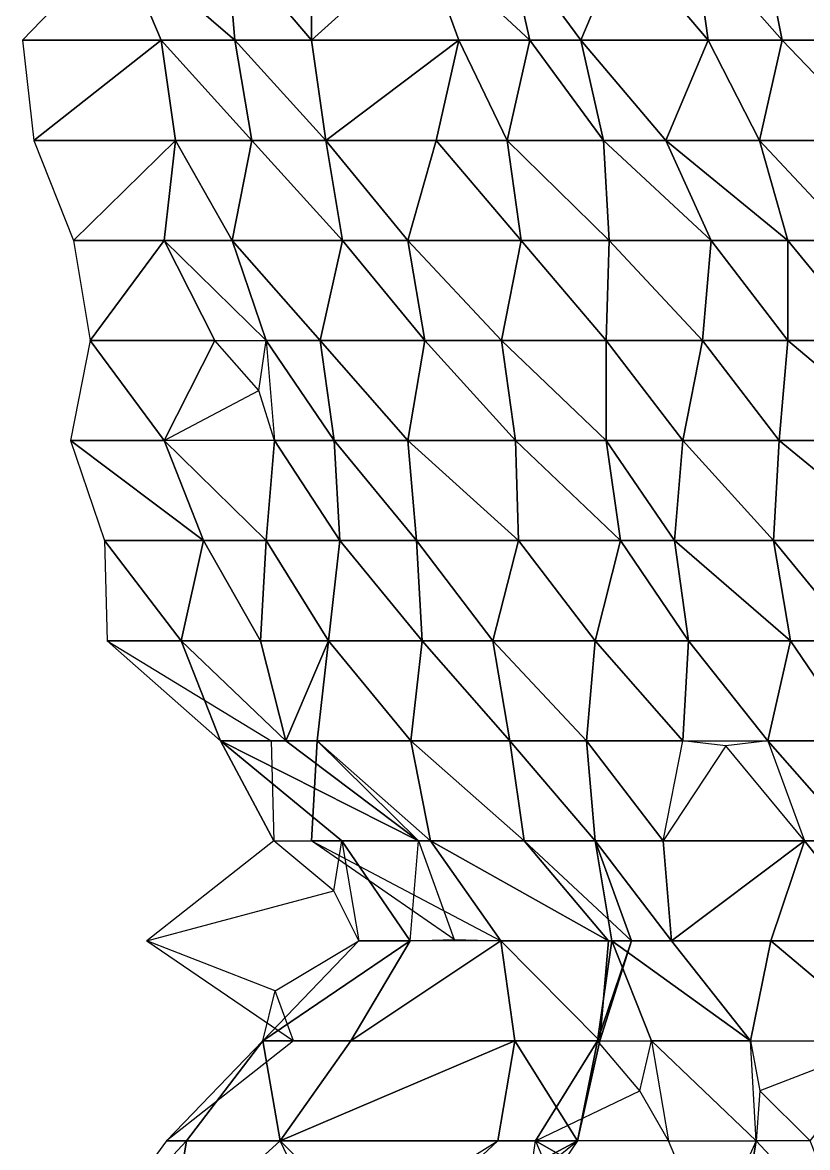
# Model space of a CAD drawing. Header units: metres. Extents: x -317 to 276, y -240 to 234.
# Drawn here: x -316.3 to -269.2, y -36.4 to 31.1 of the extents above; entities that cross this region are included whole.
import ezdxf

# ---------------------------------------------------------------- set-up
doc = ezdxf.new("R2010")
doc.units = ezdxf.units.M

msp = doc.modelspace()

# ---------------------------------------------------------------- linework, layer by layer
for points in [[(-310.50427, 36, -410.82538), (-316.2774, 30, -408.87802), (-307.96616, 30, -406.17935), (-307.96606, 30.0001, -406.17926)], [(-310.50427, 36, -410.82538), (-303.5467, 30, -410.60458), (-304.05432, 36, -411.53378), (-304.05423, 36.0001, -411.5337)], [(-310.50427, 36, -410.82538), (-307.96616, 30, -406.17935), (-303.5467, 30, -410.60458), (-303.5466, 30.0001, -410.6045)], [(-304.05432, 36, -411.53378), (-298.95804, 30, -414.72006), (-298.95804, 36, -414.72006), (-298.95795, 36.0001, -414.71997)], [(-304.05432, 36, -411.53378), (-303.5467, 30, -410.60458), (-298.95804, 30, -414.72006), (-298.95795, 30.0001, -414.71997)], [(-298.95804, 30, -414.72006), (-290.13916, 30, -411.0922), (-292.33887, 36, -415.11874), (-292.33878, 36.0001, -415.11865)], [(-298.95804, 30, -414.72006), (-292.33887, 36, -415.11874), (-298.95804, 36, -414.72006), (-298.95795, 36.0001, -414.71997)], [(-292.33887, 36, -415.11874), (-285.88892, 30, -415.82715), (-287.24258, 36, -418.30502), (-287.2425, 36.0001, -418.30493)], [(-292.33887, 36, -415.11874), (-290.13916, 30, -411.0922), (-285.88892, 30, -415.82715), (-285.88882, 30.0001, -415.82706)], [(-287.24258, 36, -418.30502), (-282.82312, 30, -422.73026), (-280.285, 36, -418.08423), (-280.2849, 36.0001, -418.08414)], [(-287.24258, 36, -418.30502), (-285.88892, 30, -415.82715), (-282.82312, 30, -422.73026), (-282.82303, 30.0001, -422.73016)], [(-280.285, 36, -418.08423), (-282.82312, 30, -422.73026), (-275.18872, 30, -421.27054), (-275.18863, 30.0001, -421.27045)], [(-280.285, 36, -418.08423), (-275.18872, 30, -421.27054), (-276.03476, 36, -422.8192), (-276.03467, 36.0001, -422.81912)], [(-276.03476, 36, -422.8192), (-270.76926, 30, -425.69574), (-271.95374, 36, -427.8639), (-271.95364, 36.0001, -427.8638)], [(-276.03476, 36, -422.8192), (-275.18872, 30, -421.27054), (-270.76926, 30, -425.69574), (-270.76917, 30.0001, -425.69565)], [(-271.95374, 36, -427.8639), (-266.85742, 30, -431.0502), (-268.21112, 36, -433.52808), (-268.21103, 36.0001, -433.52798)], [(-271.95374, 36, -427.8639), (-270.76926, 30, -425.69574), (-266.85742, 30, -431.0502), (-266.85733, 30.0001, -431.0501)], [(-315.60056, 24, -407.6391), (-307.96616, 30, -406.17935), (-316.2774, 30, -408.87802), (-316.2773, 30.0001, -408.87793)], [(-315.60056, 24, -407.6391), (-307.1201, 24, -404.63068), (-307.96616, 30, -406.17935), (-307.96606, 30.0001, -406.17926)], [(-307.96616, 30, -406.17935), (-302.53143, 24, -408.7462), (-303.5467, 30, -410.60458), (-303.5466, 30.0001, -410.6045)], [(-307.96616, 30, -406.17935), (-307.1201, 24, -404.63068), (-302.53143, 24, -408.7462), (-302.53134, 24.0001, -408.7461)], [(-303.5467, 30, -410.60458), (-298.112, 24, -413.1714), (-298.95804, 30, -414.72006), (-298.95795, 30.0001, -414.71997)], [(-303.5467, 30, -410.60458), (-302.53143, 24, -408.7462), (-298.112, 24, -413.1714), (-298.1119, 24.0001, -413.1713)], [(-298.112, 24, -413.1714), (-290.13916, 30, -411.0922), (-298.95804, 30, -414.72006), (-298.95795, 30.0001, -414.71997)], [(-298.112, 24, -413.1714), (-291.49283, 24, -413.57007), (-290.13916, 30, -411.0922), (-290.13907, 30.0001, -411.0921)], [(-290.13916, 30, -411.0922), (-291.49283, 24, -413.57007), (-287.24258, 24, -418.30502), (-287.2425, 24.0001, -418.30493)], [(-290.13916, 30, -411.0922), (-287.24258, 24, -418.30502), (-285.88892, 30, -415.82715), (-285.88882, 30.0001, -415.82706)], [(-285.88892, 30, -415.82715), (-287.24258, 24, -418.30502), (-281.46945, 24, -420.25238), (-281.46936, 24.0001, -420.2523)], [(-285.88892, 30, -415.82715), (-281.46945, 24, -420.25238), (-282.82312, 30, -422.73026), (-282.82303, 30.0001, -422.73016)], [(-282.82312, 30, -422.73026), (-277.72684, 24, -425.91656), (-275.18872, 30, -421.27054), (-275.18863, 30.0001, -421.27045)], [(-282.82312, 30, -422.73026), (-281.46945, 24, -420.25238), (-277.72684, 24, -425.91656), (-277.72675, 24.0001, -425.91647)], [(-275.18872, 30, -421.27054), (-277.72684, 24, -425.91656), (-272.12292, 24, -428.17365), (-272.12283, 24.0001, -428.17355)], [(-275.18872, 30, -421.27054), (-272.12292, 24, -428.17365), (-270.76926, 30, -425.69574), (-270.76917, 30.0001, -425.69565)], [(-270.76926, 30, -425.69574), (-272.12292, 24, -428.17365), (-264.99612, 24, -427.6431), (-264.99603, 24.0001, -427.643)], [(-270.76926, 30, -425.69574), (-264.99612, 24, -427.6431), (-266.85742, 30, -431.0502), (-266.85733, 30.0001, -431.0501)], [(-313.23163, 18, -403.3028), (-307.1201, 24, -404.63068), (-315.60056, 24, -407.6391), (-315.60046, 24.0001, -407.639)], [(-313.23163, 18, -403.3028), (-307.79694, 18, -405.86963), (-307.1201, 24, -404.63068), (-307.12, 24.0001, -404.63058)], [(-307.1201, 24, -404.63068), (-307.79694, 18, -405.86963), (-303.7159, 18, -410.9143), (-303.71582, 18.0001, -410.9142)], [(-307.1201, 24, -404.63068), (-303.7159, 18, -410.9143), (-302.53143, 24, -408.7462), (-302.53134, 24.0001, -408.7461)], [(-302.53143, 24, -408.7462), (-303.7159, 18, -410.9143), (-297.09674, 18, -411.313), (-297.09665, 18.0001, -411.3129)], [(-302.53143, 24, -408.7462), (-297.09674, 18, -411.313), (-298.112, 24, -413.1714), (-298.1119, 24.0001, -413.1713)], [(-298.112, 24, -413.1714), (-293.1849, 18, -416.66742), (-291.49283, 24, -413.57007), (-291.49274, 24.0001, -413.56998)], [(-298.112, 24, -413.1714), (-297.09674, 18, -411.313), (-293.1849, 18, -416.66742), (-293.1848, 18.0001, -416.66733)], [(-291.49283, 24, -413.57007), (-293.1849, 18, -416.66742), (-286.39655, 18, -416.75635), (-286.39645, 18.0001, -416.75626)], [(-291.49283, 24, -413.57007), (-286.39655, 18, -416.75635), (-287.24258, 24, -418.30502), (-287.2425, 24.0001, -418.30493)], [(-287.24258, 24, -418.30502), (-281.13104, 18, -419.6329), (-281.46945, 24, -420.25238), (-281.46936, 24.0001, -420.2523)], [(-287.24258, 24, -418.30502), (-286.39655, 18, -416.75635), (-281.13104, 18, -419.6329), (-281.13095, 18.0001, -419.6328)], [(-281.46945, 24, -420.25238), (-275.0195, 18, -420.9608), (-277.72684, 24, -425.91656), (-277.72675, 24.0001, -425.91647)], [(-281.46945, 24, -420.25238), (-281.13104, 18, -419.6329), (-275.0195, 18, -420.9608), (-275.0194, 18.0001, -420.9607)], [(-277.72684, 24, -425.91656), (-270.43085, 18, -425.0763), (-272.12292, 24, -428.17365), (-272.12283, 24.0001, -428.17355)], [(-277.72684, 24, -425.91656), (-275.0195, 18, -420.9608), (-270.43085, 18, -425.0763), (-270.43076, 18.0001, -425.0762)], [(-272.12292, 24, -428.17365), (-266.519, 18, -430.43073), (-264.99612, 24, -427.6431), (-264.99603, 24.0001, -427.643)], [(-272.12292, 24, -428.17365), (-270.43085, 18, -425.0763), (-266.519, 18, -430.43073), (-266.51892, 18.0001, -430.43063)], [(-307.79694, 18, -405.86963), (-313.23163, 18, -403.3028), (-312.21637, 12, -401.4444), (-312.21628, 12.0001, -401.4443)], [(-307.79694, 18, -405.86963), (-312.21637, 12, -401.4444), (-304.75116, 12, -400.29437), (-304.75107, 12.0001, -400.29428)], [(-301.6854, 12, -407.1975), (-303.7159, 18, -410.9143), (-307.79694, 18, -405.86963), (-307.79684, 18.0001, -405.86954)], [(-301.6854, 12, -407.1975), (-307.79694, 18, -405.86963), (-304.75116, 12, -400.29437), (-304.75107, 12.0001, -400.29428)], [(-303.7159, 18, -410.9143), (-298.4504, 12, -413.79086), (-297.09674, 18, -411.313), (-297.09665, 18.0001, -411.3129)], [(-303.7159, 18, -410.9143), (-301.6854, 12, -407.1975), (-298.4504, 12, -413.79086), (-298.45032, 12.0001, -413.79077)], [(-297.09674, 18, -411.313), (-298.4504, 12, -413.79086), (-292.16965, 12, -414.80902), (-292.16956, 12.0001, -414.80893)], [(-297.09674, 18, -411.313), (-292.16965, 12, -414.80902), (-293.1849, 18, -416.66742), (-293.1848, 18.0001, -416.66733)], [(-293.1849, 18, -416.66742), (-287.581, 12, -418.9245), (-286.39655, 18, -416.75635), (-286.39645, 18.0001, -416.75626)], [(-293.1849, 18, -416.66742), (-292.16965, 12, -414.80902), (-287.581, 12, -418.9245), (-287.5809, 12.0001, -418.9244)], [(-286.39655, 18, -416.75635), (-287.581, 12, -418.9245), (-281.30023, 12, -419.94266), (-281.30014, 12.0001, -419.94257)], [(-286.39655, 18, -416.75635), (-281.30023, 12, -419.94266), (-281.13104, 18, -419.6329), (-281.13095, 18.0001, -419.6328)], [(-281.13104, 18, -419.6329), (-281.30023, 12, -419.94266), (-275.52713, 12, -421.88998), (-275.52704, 12.0001, -421.8899)], [(-281.13104, 18, -419.6329), (-275.52713, 12, -421.88998), (-275.0195, 18, -420.9608), (-275.0194, 18.0001, -420.9607)], [(-275.0195, 18, -420.9608), (-275.52713, 12, -421.88998), (-270.43085, 12, -425.0763), (-270.43076, 12.0001, -425.0762)], [(-275.0195, 18, -420.9608), (-270.43085, 12, -425.0763), (-270.43085, 18, -425.0763), (-270.43076, 18.0001, -425.0762)], [(-270.43085, 18, -425.0763), (-265.50375, 12, -428.5723), (-266.519, 18, -430.43073), (-266.51892, 18.0001, -430.43063)], [(-270.43085, 18, -425.0763), (-270.43085, 12, -425.0763), (-265.50375, 12, -428.5723), (-265.50366, 12.0001, -428.5722)], [(-312.21637, 12, -401.4444), (-313.40085, 6, -403.61255), (-307.79694, 6, -405.86963), (-307.79684, 6.0001, -405.86954)], [(-312.21637, 12, -401.4444), (-307.79694, 6, -405.86963), (-304.75116, 12, -400.29437), (-304.75107, 12.0001, -400.29428)], [(-304.75116, 12, -400.29437), (-307.79694, 6, -405.86963), (-302.12335, 9, -406.21133), (-302.12326, 9.0001, -406.21124)], [(-301.17776, 6, -406.26828), (-302.12335, 9, -406.21133), (-301.6854, 12, -407.1975), (-301.6853, 12.0001, -407.19742)], [(-301.6854, 12, -407.1975), (-297.60437, 6, -412.2422), (-298.4504, 12, -413.79086), (-298.45032, 12.0001, -413.79077)], [(-301.6854, 12, -407.1975), (-301.17776, 6, -406.26828), (-297.60437, 6, -412.2422), (-297.60428, 6.0001, -412.2421)], [(-298.4504, 12, -413.79086), (-293.1849, 6, -416.66742), (-292.16965, 12, -414.80902), (-292.16956, 12.0001, -414.80893)], [(-298.4504, 12, -413.79086), (-297.60437, 6, -412.2422), (-293.1849, 6, -416.66742), (-293.1848, 6.0001, -416.66733)], [(-292.16965, 12, -414.80902), (-293.1849, 6, -416.66742), (-286.73495, 6, -417.37582), (-286.73486, 6.0001, -417.37573)], [(-292.16965, 12, -414.80902), (-286.73495, 6, -417.37582), (-287.581, 12, -418.9245), (-287.5809, 12.0001, -418.9244)], [(-287.581, 12, -418.9245), (-281.30023, 6, -419.94266), (-281.30023, 12, -419.94266), (-281.30014, 12.0001, -419.94257)], [(-287.581, 12, -418.9245), (-286.73495, 6, -417.37582), (-281.30023, 6, -419.94266), (-281.30014, 6.0001, -419.94257)], [(-281.30023, 12, -419.94266), (-276.71158, 6, -424.05814), (-275.52713, 12, -421.88998), (-275.52704, 12.0001, -421.8899)], [(-281.30023, 12, -419.94266), (-281.30023, 6, -419.94266), (-276.71158, 6, -424.05814), (-276.7115, 6.0001, -424.05804)], [(-275.52713, 12, -421.88998), (-276.71158, 6, -424.05814), (-270.93848, 6, -426.0055), (-270.9384, 6.0001, -426.0054)], [(-275.52713, 12, -421.88998), (-270.93848, 6, -426.0055), (-270.43085, 12, -425.0763), (-270.43076, 12.0001, -425.0762)], [(-270.43085, 12, -425.0763), (-270.93848, 6, -426.0055), (-263.30405, 6, -424.54575), (-263.30396, 6.0001, -424.54565)], [(-270.43085, 12, -425.0763), (-263.30405, 6, -424.54575), (-265.50375, 12, -428.5723), (-265.50366, 12.0001, -428.5722)], [(-313.40085, 6, -403.61255), (-305.428, 0, -401.53333), (-307.79694, 6, -405.86963), (-307.79684, 6.0001, -405.86954)], [(-313.40085, 6, -403.61255), (-311.37033, 0, -399.89572), (-305.428, 0, -401.53333), (-305.42792, 0.0001, -401.53323)], [(-307.79694, 6, -405.86963), (-301.6854, 0, -407.1975), (-301.17776, 6, -406.26828), (-301.17767, 6.0001, -406.2682)], [(-307.79694, 6, -405.86963), (-305.428, 0, -401.53333), (-301.6854, 0, -407.1975), (-301.6853, 0.0001, -407.19742)], [(-301.17776, 6, -406.26828), (-301.6854, 0, -407.1975), (-297.26593, 0, -411.6227), (-297.26584, 0.0001, -411.62262)], [(-301.17776, 6, -406.26828), (-297.26593, 0, -411.6227), (-297.60437, 6, -412.2422), (-297.60428, 6.0001, -412.2421)], [(-297.60437, 6, -412.2422), (-292.67728, 0, -415.73822), (-293.1849, 6, -416.66742), (-293.1848, 6.0001, -416.66733)], [(-297.60437, 6, -412.2422), (-297.26593, 0, -411.6227), (-292.67728, 0, -415.73822), (-292.6772, 0.0001, -415.73813)], [(-293.1849, 6, -416.66742), (-286.56573, 0, -417.0661), (-286.73495, 6, -417.37582), (-286.73486, 6.0001, -417.37573)], [(-293.1849, 6, -416.66742), (-292.67728, 0, -415.73822), (-286.56573, 0, -417.0661), (-286.56564, 0.0001, -417.066)], [(-286.73495, 6, -417.37582), (-280.4542, 0, -418.39398), (-281.30023, 6, -419.94266), (-281.30014, 6.0001, -419.94257)], [(-286.73495, 6, -417.37582), (-286.56573, 0, -417.0661), (-280.4542, 0, -418.39398), (-280.4541, 0.0001, -418.3939)], [(-281.30023, 6, -419.94266), (-277.2192, 0, -424.98734), (-276.71158, 6, -424.05814), (-276.7115, 6.0001, -424.05804)], [(-281.30023, 6, -419.94266), (-280.4542, 0, -418.39398), (-277.2192, 0, -424.98734), (-277.21912, 0.0001, -424.98724)], [(-276.71158, 6, -424.05814), (-277.2192, 0, -424.98734), (-271.2769, 0, -426.62497), (-271.2768, 0.0001, -426.62488)], [(-276.71158, 6, -424.05814), (-271.2769, 0, -426.62497), (-270.93848, 6, -426.0055), (-270.9384, 6.0001, -426.0054)], [(-270.93848, 6, -426.0055), (-271.2769, 0, -426.62497), (-263.64246, 0, -425.16522), (-263.64236, 0.0001, -425.16513)], [(-270.93848, 6, -426.0055), (-263.64246, 0, -425.16522), (-263.30405, 6, -424.54575), (-263.30396, 6.0001, -424.54565)], [(-311.37033, 0, -399.89572), (-306.78168, -6, -404.0112), (-305.428, 0, -401.53333), (-305.42792, 0.0001, -401.53323)], [(-311.37033, 0, -399.89572), (-311.20114, -6, -399.58597), (-306.78168, -6, -404.0112), (-306.7816, -5.9999, -404.0111)], [(-305.428, 0, -401.53333), (-306.78168, -6, -404.0112), (-302.0238, -6, -407.81696), (-302.0237, -5.9999, -407.81686)], [(-305.428, 0, -401.53333), (-302.0238, -6, -407.81696), (-301.6854, 0, -407.1975), (-301.6853, 0.0001, -407.19742)], [(-301.6854, 0, -407.1975), (-302.0238, -6, -407.81696), (-297.94278, -6, -412.86166), (-297.9427, -5.9999, -412.86157)], [(-301.6854, 0, -407.1975), (-297.94278, -6, -412.86166), (-297.26593, 0, -411.6227), (-297.26584, 0.0001, -411.62262)], [(-297.26593, 0, -411.6227), (-297.94278, -6, -412.86166), (-292.33887, -6, -415.11874), (-292.33878, -5.9999, -415.11865)], [(-297.26593, 0, -411.6227), (-292.33887, -6, -415.11874), (-292.67728, 0, -415.73822), (-292.6772, 0.0001, -415.73813)], [(-292.67728, 0, -415.73822), (-288.08862, -6, -419.8537), (-286.56573, 0, -417.0661), (-286.56564, 0.0001, -417.066)], [(-292.67728, 0, -415.73822), (-292.33887, -6, -415.11874), (-288.08862, -6, -419.8537), (-288.08853, -5.9999, -419.8536)], [(-286.56573, 0, -417.0661), (-288.08862, -6, -419.8537), (-281.97708, -6, -421.18158), (-281.977, -5.9999, -421.1815)], [(-286.56573, 0, -417.0661), (-281.97708, -6, -421.18158), (-280.4542, 0, -418.39398), (-280.4541, 0.0001, -418.3939)], [(-280.4542, 0, -418.39398), (-281.97708, -6, -421.18158), (-276.37317, -6, -423.43866), (-276.37308, -5.9999, -423.43857)], [(-280.4542, 0, -418.39398), (-276.37317, -6, -423.43866), (-277.2192, 0, -424.98734), (-277.21912, 0.0001, -424.98724)], [(-277.2192, 0, -424.98734), (-270.26163, -6, -424.76654), (-271.2769, 0, -426.62497), (-271.2768, 0.0001, -426.62488)], [(-277.2192, 0, -424.98734), (-276.37317, -6, -423.43866), (-270.26163, -6, -424.76654), (-270.26154, -5.9999, -424.76645)], [(-271.2769, 0, -426.62497), (-266.3498, -6, -430.12097), (-263.64246, 0, -425.16522), (-263.64236, 0.0001, -425.16513)], [(-271.2769, 0, -426.62497), (-270.26163, -6, -424.76654), (-266.3498, -6, -430.12097), (-266.3497, -5.9999, -430.12088)], [(-304.41275, -12, -399.67493), (-306.78168, -6, -404.0112), (-311.20114, -6, -399.58597), (-311.20105, -5.9999, -399.58588)], [(-304.41275, -12, -399.67493), (-311.20114, -6, -399.58597), (-301.387, -12, -381.62134), (-301.3869, -11.9999, -381.62125)], [(-306.78168, -6, -404.0112), (-300.50092, -12, -405.02936), (-302.0238, -6, -407.81696), (-302.0237, -5.9999, -407.81686)], [(-306.78168, -6, -404.0112), (-304.41275, -12, -399.67493), (-300.50092, -12, -405.02936), (-300.50082, -11.9999, -405.02927)], [(-300.50092, -12, -405.02936), (-297.94278, -6, -412.86166), (-302.0238, -6, -407.81696), (-302.0237, -5.9999, -407.81686)], [(-300.50092, -12, -405.02936), (-298.61963, -12, -414.10062), (-297.94278, -6, -412.86166), (-297.9427, -5.9999, -412.86157)], [(-297.94278, -6, -412.86166), (-298.61963, -12, -414.10062), (-293.01572, -12, -416.3577), (-293.01562, -11.9999, -416.3576)], [(-297.94278, -6, -412.86166), (-293.01572, -12, -416.3577), (-292.33887, -6, -415.11874), (-292.33878, -5.9999, -415.11865)], [(-292.33887, -6, -415.11874), (-293.01572, -12, -416.3577), (-287.07336, -12, -417.9953), (-287.07327, -11.9999, -417.9952)], [(-292.33887, -6, -415.11874), (-287.07336, -12, -417.9953), (-288.08862, -6, -419.8537), (-288.08853, -5.9999, -419.8536)], [(-288.08862, -6, -419.8537), (-282.4847, -12, -422.11078), (-281.97708, -6, -421.18158), (-281.977, -5.9999, -421.1815)], [(-288.08862, -6, -419.8537), (-287.07336, -12, -417.9953), (-282.4847, -12, -422.11078), (-282.48462, -11.9999, -422.1107)], [(-281.97708, -6, -421.18158), (-282.4847, -12, -422.11078), (-276.71158, -12, -424.05814), (-276.7115, -11.9999, -424.05804)], [(-281.97708, -6, -421.18158), (-276.71158, -12, -424.05814), (-276.37317, -6, -423.43866), (-276.37308, -5.9999, -423.43857)], [(-276.37317, -6, -423.43866), (-276.71158, -12, -424.05814), (-271.6153, -12, -427.24442), (-271.6152, -11.9999, -427.24432)], [(-276.37317, -6, -423.43866), (-271.6153, -12, -427.24442), (-270.26163, -6, -424.76654), (-270.26154, -5.9999, -424.76645)], [(-270.26163, -6, -424.76654), (-271.6153, -12, -427.24442), (-266.1806, -12, -429.81125), (-266.1805, -11.9999, -429.81116)], [(-270.26163, -6, -424.76654), (-266.1806, -12, -429.81125), (-266.3498, -6, -430.12097), (-266.3497, -5.9999, -430.12088)], [(-301.2178, -18, -381.3116), (-297.13678, -18, -386.35632), (-304.41275, -12, -399.67493), (-304.41266, -11.9999, -399.67484)], [(-301.2178, -18, -381.3116), (-304.41275, -12, -399.67493), (-301.387, -12, -381.62134), (-301.3869, -11.9999, -381.62125)], [(-292.5481, -18, -390.4718), (-300.50092, -12, -405.02936), (-304.41275, -12, -399.67493), (-304.41266, -11.9999, -399.67484)], [(-292.5481, -18, -390.4718), (-304.41275, -12, -399.67493), (-297.13678, -18, -386.35632), (-297.1367, -17.9999, -386.35623)], [(-292.5481, -18, -390.4718), (-298.61963, -12, -414.10062), (-300.50092, -12, -405.02936), (-300.50082, -11.9999, -405.02927)], [(-292.5481, -18, -390.4718), (-298.95804, -18, -414.72006), (-298.61963, -12, -414.10062), (-298.61954, -11.9999, -414.10052)], [(-298.61963, -12, -414.10062), (-298.95804, -18, -414.72006), (-291.83124, -18, -414.18954), (-291.83115, -17.9999, -414.18945)], [(-298.61963, -12, -414.10062), (-291.83124, -18, -414.18954), (-293.01572, -12, -416.3577), (-293.01562, -11.9999, -416.3576)], [(-293.01572, -12, -416.3577), (-286.22733, -18, -416.44662), (-287.07336, -12, -417.9953), (-287.07327, -11.9999, -417.9952)], [(-293.01572, -12, -416.3577), (-291.83124, -18, -414.18954), (-286.22733, -18, -416.44662), (-286.22723, -17.9999, -416.44653)], [(-287.07336, -12, -417.9953), (-281.97708, -18, -421.18158), (-282.4847, -12, -422.11078), (-282.48462, -11.9999, -422.1107)], [(-287.07336, -12, -417.9953), (-286.22733, -18, -416.44662), (-281.97708, -18, -421.18158), (-281.977, -17.9999, -421.1815)], [(-282.4847, -12, -422.11078), (-277.89606, -18, -426.2263), (-276.71158, -12, -424.05814), (-276.7115, -11.9999, -424.05804)], [(-282.4847, -12, -422.11078), (-281.97708, -18, -421.18158), (-277.89606, -18, -426.2263), (-277.89597, -17.9999, -426.2262)], [(-271.6153, -12, -427.24442), (-274.13806, -12.299988, -425.60483), (-276.71158, -12, -424.05814), (-276.7115, -11.9999, -424.05804)], [(-271.6153, -12, -427.24442), (-266.3498, -18, -430.12097), (-266.1806, -12, -429.81125), (-266.1805, -11.9999, -429.81116)], [(-271.6153, -12, -427.24442), (-269.4156, -18, -423.21786), (-266.3498, -18, -430.12097), (-266.3497, -17.9999, -430.12088)], [(-274.13806, -12.299988, -425.60483), (-277.89606, -18, -426.2263), (-269.4156, -18, -423.21786), (-269.4155, -17.9999, -423.21777)], [(-301.2178, -18, -381.3116), (-308.8322, -24, -395.2497), (-297.61688, -21, -385.76282), (-297.6168, -20.9999, -385.76273)], [(-292.5481, -18, -390.4718), (-290.41574, -23.914291, -392.82602), (-298.95804, -18, -414.72006), (-298.95795, -17.9999, -414.71997)], [(-291.83124, -18, -414.18954), (-298.95804, -18, -414.72006), (-287.62103, -24, -393.96783), (-287.62094, -23.9999, -393.96774)], [(-296.12152, -24, -384.4979), (-297.61688, -21, -385.76282), (-297.13678, -18, -386.35632), (-297.1367, -17.9999, -386.35623)], [(-297.13678, -18, -386.35632), (-293.05573, -24, -391.401), (-292.5481, -18, -390.4718), (-292.548, -17.9999, -390.4717)], [(-297.13678, -18, -386.35632), (-296.12152, -24, -384.4979), (-293.05573, -24, -391.401), (-293.05563, -23.9999, -391.4009)], [(-291.83124, -18, -414.18954), (-287.62103, -24, -393.96783), (-281.17108, -24, -394.67624), (-281.171, -23.9999, -394.67615)], [(-286.22733, -18, -416.44662), (-291.83124, -18, -414.18954), (-281.17108, -24, -394.67624), (-281.171, -23.9999, -394.67615)], [(-279.7974, -24, -404.6767), (-281.97708, -18, -421.18158), (-286.22733, -18, -416.44662), (-286.22723, -17.9999, -416.44653)], [(-286.22733, -18, -416.44662), (-281.17108, -24, -394.67624), (-279.7974, -24, -404.6767), (-279.7973, -23.9999, -404.6766)], [(-279.7974, -24, -404.6767), (-280.96182, -24, -419.32318), (-281.97708, -18, -421.18158), (-281.977, -17.9999, -421.1815)], [(-281.97708, -18, -421.18158), (-277.38843, -24, -425.2971), (-277.89606, -18, -426.2263), (-277.89597, -17.9999, -426.2262)], [(-281.97708, -18, -421.18158), (-280.96182, -24, -419.32318), (-277.38843, -24, -425.2971), (-277.38834, -23.9999, -425.297)], [(-277.38843, -24, -425.2971), (-269.4156, -18, -423.21786), (-277.89606, -18, -426.2263), (-277.89597, -17.9999, -426.2262)], [(-277.38843, -24, -425.2971), (-271.4461, -24, -426.9347), (-269.4156, -18, -423.21786), (-269.4155, -17.9999, -423.21777)], [(-269.4156, -18, -423.21786), (-271.4461, -24, -426.9347), (-264.6577, -24, -427.02362), (-264.65762, -23.9999, -427.02353)], [(-269.4156, -18, -423.21786), (-264.6577, -24, -427.02362), (-266.3498, -18, -430.12097), (-266.3497, -17.9999, -430.12088)], [(-300.03333, -30, -379.14346), (-301.14667, -27, -388.7486), (-308.8322, -24, -395.2497), (-308.83212, -23.9999, -395.2496)], [(-301.87463, -30, -395.0289), (-296.60913, -30, -397.90546), (-293.05573, -24, -391.401), (-293.05563, -23.9999, -391.4009)], [(-301.87463, -30, -395.0289), (-293.05573, -24, -391.401), (-296.12152, -24, -384.4979), (-296.12143, -23.9999, -384.4978)], [(-296.12152, -24, -384.4979), (-301.87463, -30, -395.0289), (-301.14667, -27, -388.7486), (-301.14658, -26.9999, -388.7485)], [(-296.60913, -30, -397.90546), (-286.775, -30, -392.41916), (-287.62103, -24, -393.96783), (-287.62094, -23.9999, -393.96774)], [(-296.60913, -30, -397.90546), (-287.62103, -24, -393.96783), (-293.05573, -24, -391.401), (-293.05563, -23.9999, -391.4009)], [(-290.41574, -23.914291, -392.82602), (-287.62103, -24, -393.96783), (-293.05573, -24, -391.401), (-293.05563, -23.9999, -391.4009)], [(-287.62103, -24, -393.96783), (-281.6787, -30, -395.60544), (-281.17108, -24, -394.67624), (-281.171, -23.9999, -394.67615)], [(-287.62103, -24, -393.96783), (-286.775, -30, -392.41916), (-281.6787, -30, -395.60544), (-281.67862, -29.9999, -395.60535)], [(-281.6787, -30, -395.60544), (-281.82788, -30, -408.39352), (-279.7974, -24, -404.6767), (-279.7973, -23.9999, -404.6766)], [(-281.82788, -30, -408.39352), (-278.5929, -30, -414.98688), (-280.96182, -24, -419.32318), (-280.96173, -23.9999, -419.3231)], [(-281.82788, -30, -408.39352), (-280.96182, -24, -419.32318), (-279.7974, -24, -404.6767), (-279.7973, -23.9999, -404.6766)], [(-281.6787, -30, -395.60544), (-279.7974, -24, -404.6767), (-281.17108, -24, -394.67624), (-281.171, -23.9999, -394.67615)], [(-272.65057, -30, -416.6245), (-277.38843, -24, -425.2971), (-280.96182, -24, -419.32318), (-280.96173, -23.9999, -419.3231)], [(-272.65057, -30, -416.6245), (-280.96182, -24, -419.32318), (-278.5929, -30, -414.98688), (-278.5928, -29.9999, -414.9868)], [(-271.4461, -24, -426.9347), (-277.38843, -24, -425.2971), (-272.65057, -30, -416.6245), (-272.65048, -29.9999, -416.62442)], [(-271.4461, -24, -426.9347), (-272.65057, -30, -416.6245), (-264.33932, -30, -413.9258), (-264.33923, -29.9999, -413.92572)], [(-264.6577, -24, -427.02362), (-271.4461, -24, -426.9347), (-264.33932, -30, -413.9258), (-264.33923, -29.9999, -413.92572)], [(-307.64774, -36, -393.08154), (-306.44327, -36, -403.39172), (-301.87463, -30, -395.0289), (-301.87454, -29.9999, -395.0288)], [(-307.64774, -36, -393.08154), (-301.87463, -30, -395.0289), (-300.03333, -30, -379.14346), (-300.03323, -29.9999, -379.14337)], [(-301.87463, -30, -395.0289), (-306.44327, -36, -403.39172), (-300.83936, -36, -405.64883), (-300.83926, -35.9999, -405.64874)], [(-301.87463, -30, -395.0289), (-300.83936, -36, -405.64883), (-296.60913, -30, -397.90546), (-296.60904, -29.9999, -397.90536)], [(-300.83936, -36, -405.64883), (-287.79022, -36, -394.27756), (-286.775, -30, -392.41916), (-286.7749, -29.9999, -392.41907)], [(-300.83936, -36, -405.64883), (-286.775, -30, -392.41916), (-296.60913, -30, -397.90546), (-296.60904, -29.9999, -397.90536)], [(-286.775, -30, -392.41916), (-287.79022, -36, -394.27756), (-283.03238, -36, -398.0833), (-283.0323, -35.9999, -398.08322)], [(-286.775, -30, -392.41916), (-283.03238, -36, -398.0833), (-281.6787, -30, -395.60544), (-281.67862, -29.9999, -395.60535)], [(-283.03238, -36, -398.0833), (-285.55048, -36, -415.20767), (-281.82788, -30, -408.39352), (-281.8278, -29.9999, -408.39343)], [(-281.82788, -30, -408.39352), (-285.55048, -36, -415.20767), (-279.28613, -33, -413.57404), (-279.28604, -32.9999, -413.57394)], [(-283.03238, -36, -398.0833), (-281.82788, -30, -408.39352), (-281.6787, -30, -395.60544), (-281.67862, -29.9999, -395.60535)], [(-277.57764, -36, -413.12848), (-279.28613, -33, -413.57404), (-278.5929, -30, -414.98688), (-278.5928, -29.9999, -414.9868)], [(-278.5929, -30, -414.98688), (-272.31216, -36, -416.00504), (-272.65057, -30, -416.6245), (-272.65048, -29.9999, -416.62442)], [(-278.5929, -30, -414.98688), (-277.57764, -36, -413.12848), (-272.31216, -36, -416.00504), (-272.31207, -35.9999, -416.00494)], [(-272.31216, -36, -416.00504), (-272.65057, -30, -416.6245), (-272.0965, -33, -416.44458), (-272.0964, -32.9999, -416.4445)], [(-264.33932, -30, -413.9258), (-272.0965, -33, -416.44458), (-269.07718, -36, -422.5984), (-269.0771, -35.9999, -422.5983)], [(-312.04718, -42, -401.13464), (-307.45853, -42, -405.25015), (-306.44327, -36, -403.39172), (-306.44318, -35.9999, -403.39163)], [(-312.04718, -42, -401.13464), (-306.44327, -36, -403.39172), (-307.64774, -36, -393.08154), (-307.64764, -35.9999, -393.08145)], [(-307.45853, -42, -405.25015), (-297.9628, -42, -400.38333), (-300.83936, -36, -405.64883), (-300.83926, -35.9999, -405.64874)], [(-307.45853, -42, -405.25015), (-300.83936, -36, -405.64883), (-306.44327, -36, -403.39172), (-306.44318, -35.9999, -403.39163)], [(-300.83936, -36, -405.64883), (-295.80075, -41.01819, -402.68323), (-287.79022, -36, -394.27756), (-287.79013, -35.9999, -394.27747)], [(-294.22018, -42, -406.0475), (-290.47757, -42, -411.71167), (-283.03238, -36, -398.0833), (-283.0323, -35.9999, -398.08322)], [(-294.22018, -42, -406.0475), (-283.03238, -36, -398.0833), (-287.79022, -36, -394.27756), (-287.79013, -35.9999, -394.27747)], [(-283.03238, -36, -398.0833), (-286.20435, -40.677963, -410.1471), (-285.55048, -36, -415.20767), (-285.55038, -35.9999, -415.20758)], [(-285.55048, -36, -415.20767), (-275.03952, -42, -408.48245), (-277.57764, -36, -413.12848), (-277.57755, -35.9999, -413.1284)], [(-285.55048, -36, -415.20767), (-283.01236, -42, -410.56165), (-275.03952, -42, -408.48245), (-275.03943, -41.9999, -408.48236)], [(-272.31216, -36, -416.00504), (-275.03952, -42, -408.48245), (-273.3274, -42, -417.86343), (-273.3273, -41.9999, -417.86334)], [(-272.31216, -36, -416.00504), (-273.3274, -42, -417.86343), (-266.70825, -42, -418.26212), (-266.70816, -41.9999, -418.26202)], [(-272.31216, -36, -416.00504), (-266.70825, -42, -418.26212), (-269.07718, -36, -422.5984), (-269.0771, -35.9999, -422.5983)]]:
    msp.add_3dface(points)

doc.saveas('drawing.dxf')
